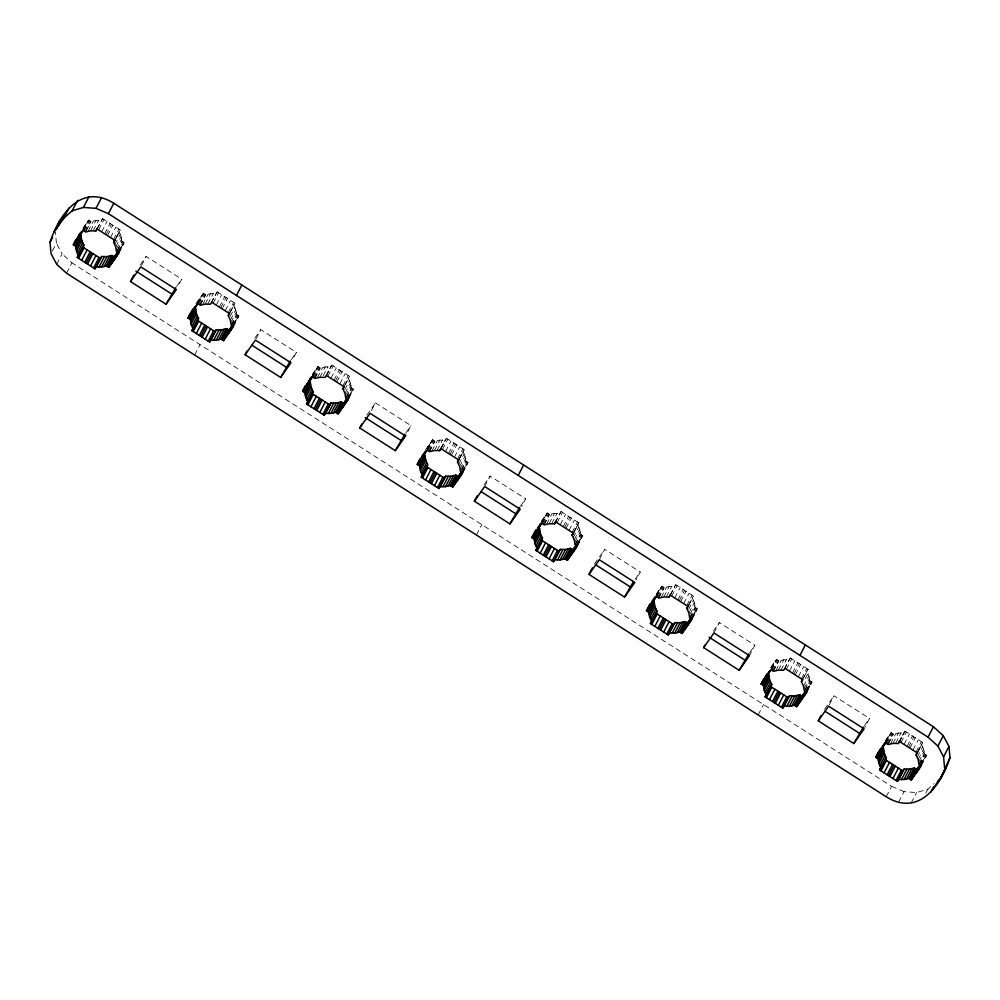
<?xml version="1.0" encoding="UTF-8"?>
<svg xmlns="http://www.w3.org/2000/svg" width="1000" height="1000" viewBox="0 0 1000 1000"><rect width="100%" height="100%" fill="white"/><g stroke="black" fill="none" stroke-linecap="round" stroke-linejoin="round"><path stroke-width="0.75" stroke-dasharray="5 3.75" d="M52.375 250.975L56.425 243.162L55.4 231.962M56.688 264.312L62.088 253.9L56.425 243.162M83.15 228.675L84.5 226.075M83.513 228.837L86.213 223.625M82.525 231.6L87.925 221.188M83.312 230.487L88.7 220.075L91.088 221.6L95.975 220.463L101.237 220.55L102.575 218.65L120.35 230L114.738 240.712M83.675 230.725L89.075 220.312M84.5 231.25L89.9 220.837M85.312 231.775L90.712 221.363M86.363 230.712L91.088 221.6M88.062 231.287L93.462 220.875M66.575 273.238L71.975 262.825L62.088 253.9M90.575 230.875L95.975 220.463M93.188 230.763L98.575 220.35M97.188 228.713L101.912 219.6M96.975 229.363L102.575 218.65M98.562 229.95L103.963 219.537M101.625 231.9L107.025 221.488M104.675 233.85L110.075 223.438M106.062 234.737L111.463 224.325M107.45 235.625L112.85 225.212M110.5 237.575L115.9 227.162M113.562 239.525L118.963 229.112M116.312 237.113L120.35 230M114.95 240.062L119.675 230.95M114.825 244.587L120.213 234.175L119.012 231.9M115.7 246.925L121.1 236.513L120.213 234.175M116.263 249.3L121.65 238.888L121.1 236.513M117.137 250.362L121.862 241.262L121.65 238.888M117.513 250.6L122.238 241.5M117.65 252.425L123.05 242.013M119.725 250.238L121.75 246.325M118.475 252.95L123.875 242.537M118.737 253L123.462 243.888M118.85 253.188L124.237 242.775L121.862 241.262M141.463 265.575L146.188 256.462L181.725 279.15L177.675 286.962M197 303L198.35 300.4M197.775 301.887L199.125 299.288M198.15 302.05L200.85 296.85M197.162 304.825L202.562 294.4M197.938 303.712L203.337 293.3L205.712 294.812L210.613 293.675L215.875 293.775L217.213 291.875L234.975 303.212L229.375 313.925M198.312 303.95L203.713 293.538M199.125 304.475L204.525 294.05M199.95 304.988L205.35 294.575M200.312 305.225L205.712 294.812M202.7 304.513L208.1 294.1M205.212 304.088L210.613 293.675M207.812 303.988L213.212 293.575M211.15 302.887L216.088 293.475M211.137 303.238L217.213 291.875M213.2 303.163L218.6 292.75M216.25 305.125L221.65 294.7M219.312 307.075L224.7 296.663M194.65 355.025L200.037 344.613M220.7 307.962L226.088 297.538M222.087 308.837L227.475 298.425M225.138 310.788L230.538 300.375M228.188 312.75L233.588 302.325M229.587 313.275L234.312 304.163M230.125 316.5L234.85 307.387L233.637 305.125L234.975 303.212M230.338 320.138L235.738 309.725L234.85 307.387M230.888 322.512L236.287 312.1L235.738 309.725M231.1 324.888L236.5 314.475L236.287 312.1M231.475 325.125L236.863 314.713M232.288 325.65L237.688 315.238M234.363 323.45L236.375 319.55M233.1 326.175L238.5 315.763M233.375 326.213L238.1 317.1M233.475 326.413L238.875 316L236.5 314.475M256.087 338.787L260.812 329.675L296.35 352.375L292.3 360.188M312.413 375.112L313.762 372.512M312.775 375.275L315.475 370.062M311.788 378.038L317.188 367.625M312.575 376.925L317.975 366.512L320.35 368.038L325.238 366.9L330.5 366.987L331.838 365.087L349.613 376.438L343.537 387.8M312.938 377.163L318.337 366.75M313.762 377.688L319.163 367.275M314.575 378.212L319.975 367.8M314.95 378.45L320.35 368.038M317.337 377.725L322.725 367.312M319.837 377.312L325.238 366.9M323.125 375.9L327.837 366.788M325.988 375.8L330.712 366.688M325.775 376.45L331.637 365.387M326.438 375.5L331.838 365.087M327.825 376.388L333.225 365.975M330.887 378.338L336.287 367.925M333.938 380.288L339.338 369.875M335.325 381.175L340.725 370.763M336.712 382.062L342.113 371.65M339.775 384.012L345.163 373.6M342.825 385.962L348.225 375.55M344.225 386.15L348.488 378.038M344.762 389.725L349.475 380.613L348.275 378.338L349.613 376.438M344.963 393.363L350.363 382.95L349.475 380.613M345.525 395.737L350.913 385.325L350.363 382.95M346.4 396.8L351.125 387.688L350.913 385.325M346.1 398.35L351.5 387.925M346.925 398.862L352.312 388.45M348.988 396.662L351.012 392.762M347.738 399.387L353.137 388.975M348.675 398.137L352.725 390.325M348.787 398.325L353.5 389.212L351.125 387.688M371.4 410.7L375.45 402.9L410.988 425.588L405.588 436M427.05 448.325L428.4 445.725M427.413 448.488L430.112 443.288M426.425 451.25L431.825 440.838M427.2 450.15L432.6 439.738L434.975 441.25L439.875 440.112L445.138 440.213L446.475 438.3L464.237 449.65L458.837 460.062M427.575 450.387L432.975 439.975M428.387 450.9L433.787 440.487M429.212 451.425L434.613 441.012M429.588 451.662L434.975 441.25M431.962 450.95L437.362 440.538M434.475 450.525L439.875 440.112M437.075 450.425L442.475 440.012M440.625 449.025L445.35 439.913M441.087 448.363L445.8 439.263M440.863 449.012L446.475 438.3M442.463 449.6L447.863 439.188M445.513 451.562L450.913 441.138M448.575 453.512L453.963 443.1M449.963 454.387L455.363 443.975M451.35 455.275L456.75 444.862M454.4 457.225L459.8 446.812M457.45 459.188L462.85 448.762M458.862 459.363L463.113 451.262M458.638 460.363L464.038 449.95M458.713 464.237L464.113 453.825L462.9 451.55L464.237 449.65M459.6 466.575L465 456.163L464.113 453.825M460.15 468.95L465.55 458.537L465 456.163M461.037 470.025L465.763 460.913L465.55 458.537M461.413 470.262L466.125 461.15M461.55 472.088L466.95 461.675M462.362 472.612L467.762 462.2M462.638 472.65L467.362 463.537M462.738 472.85L468.137 462.425L465.763 460.913M484.675 486.525L490.075 476.112L525.612 498.812L521.562 506.625M476.388 534.987L481.788 524.575M541.675 521.55L543.025 518.95M542.038 521.712L544.738 516.5M541.062 524.475L546.45 514.062M541.838 523.362L547.238 512.95L549.612 514.475L554.5 513.337L559.775 513.425L561.1 511.525L578.875 522.875L573.263 533.587M542.212 523.6L547.6 513.188M543.025 524.125L548.425 513.713M543.837 524.65L549.237 514.237M544.212 524.888L549.612 514.475M546.6 524.163L551.987 513.75M549.1 523.75L554.5 513.337M551.712 523.638L557.112 513.225M555.037 522.888L560.438 512.475M555.5 522.238L561.1 511.525M557.1 522.825L562.487 512.413M560.15 524.775L565.55 514.362M563.2 526.725L568.6 516.312M564.587 527.612L569.987 517.2M565.975 528.5L571.375 518.088M569.038 530.45L574.425 520.037M572.087 532.4L577.487 521.987M573.488 532.587L578.875 522.875M572.812 534.237L578.2 523.825M573.35 537.463L578.75 527.05L577.537 524.775M574.237 539.8L579.625 529.388L578.75 527.05M574.788 542.175L580.188 531.763L579.625 529.388M575 544.55L580.388 534.125L580.188 531.763M575.363 544.788L580.763 534.362M576.188 545.3L581.575 534.888M577.212 544.25L578.562 541.638M578.25 543.1L580.275 539.2M577 545.825L582.4 535.413M577.263 545.875L581.987 536.763M577.375 546.062L582.775 535.65L580.388 534.125M599.312 559.75L604.712 549.338L640.25 572.025L636.2 579.837M656.312 594.763L657.663 592.163M656.675 594.925L659.375 589.725M655.688 597.688L661.087 587.275M656.462 596.587L661.862 586.175L664.237 587.688L669.137 586.55L674.4 586.65L675.738 584.738L693.5 596.087L687.9 606.8M656.838 596.825L662.237 586.413M657.663 597.337L663.05 586.925M658.475 597.863L663.875 587.45M658.85 598.1L664.237 587.688M661.225 597.388L666.625 586.975M663.737 596.962L669.137 586.55M666.338 596.862L671.737 586.45M670.35 594.8L675.075 585.688M670.125 595.45L675.738 584.738M671.725 596.038L677.125 585.625M674.775 597.987L680.175 587.575M677.837 599.95L683.238 589.525M679.225 600.825L684.625 590.413M680.612 601.712L686.012 591.3M683.662 603.663L689.062 593.25M686.712 605.612L692.113 595.2M688.325 605.5L692.837 597.038M688.65 609.375L693.375 600.262L692.175 597.987L693.5 596.087M688.863 613.013L694.262 602.6L693.375 600.262M690.088 614.087L694.812 604.975L694.262 602.6M689.625 617.762L695.025 607.35L694.812 604.975M690 618L695.4 607.587M690.812 618.525L696.213 608.112M692.887 616.325L694.912 612.425M691.637 619.05L697.025 608.625M691.9 619.087L696.625 609.975M692 619.288L697.4 608.862L695.025 607.35M713.95 632.962L719.338 622.55L754.875 645.25L749.475 655.662M770.938 667.987L772.288 665.387M771.3 668.15L774 662.938M771 669.613L775.713 660.5M771.1 669.8L776.5 659.388L778.875 660.913L783.763 659.775L789.038 659.862L790.362 657.962L808.138 669.312L802.075 680.675M771.475 670.037L776.875 659.625M772.288 670.562L777.688 660.15M773.1 671.087L778.5 660.675M773.475 671.325L778.875 660.913M775.863 670.6L781.263 660.188M778.375 670.188L783.763 659.775M780.975 670.075L786.375 659.663M758.138 714.95L763.525 704.538M784.312 668.975L789.237 659.562M784.3 669.325L790.362 657.962M786.363 669.262L791.75 658.85M789.412 671.213L794.812 660.8M792.463 673.162L797.862 662.75M793.85 674.05L799.25 663.637M795.238 674.938L800.638 664.525M798.3 676.888L803.7 666.475M801.35 678.838L806.75 668.425M802.288 680.025L807.013 670.913M805.312 678.688L808.012 673.487L806.8 671.213L808.138 669.312M803.5 686.237L808.888 675.825L808.012 673.487M804.05 688.612L809.45 678.188L808.888 675.825M804.938 689.675L809.65 680.562L809.45 678.188M804.625 691.213L810.025 680.8M805.45 691.737L810.85 681.325M807.513 689.538L809.538 685.638M806.263 692.262L811.663 681.85M807.2 691.012L811.25 683.2M806.637 692.5L812.038 682.087L809.65 680.562M829.25 704.875L833.975 695.775L869.513 718.462L864.788 727.575M885.575 741.2L886.925 738.6M885.938 741.363L888.637 736.162M884.95 744.125L890.35 733.713M885.738 743.025L891.125 732.613L893.512 734.125L898.4 732.987L903.662 733.088L905 731.175L922.763 742.525L917.375 752.938M886.1 743.263L891.5 732.85M886.925 743.775L892.312 733.363M887.738 744.3L893.138 733.888M888.787 743.238L893.512 734.125M890.487 743.825L895.888 733.413M893 743.4L898.4 732.987M895.6 743.3L901 732.887M898.475 743.2L903.875 732.788M898.938 742.55L904.788 731.475M899.6 741.587L905 731.175M900.987 742.475L906.388 732.062M904.05 744.425L909.438 734.013M907.1 746.375L912.5 735.962M908.487 747.262L913.888 736.85M909.875 748.15L915.275 737.738M886.2 796.75L891.6 786.338L71.975 262.825M912.925 750.1L918.325 739.688M915.987 752.05L921.375 741.637M917.588 751.938L921.637 744.137M917.163 753.238L922.562 742.825M917.237 757.113L922.638 746.7L921.438 744.425L922.763 742.525M918.125 759.45L923.525 749.038L922.638 746.7M918.675 761.825L924.075 751.413L923.525 749.038M898.612 802.062L904.013 791.65L916.575 792.562L927.825 789.2L934.212 783.6M918.888 764.2L924.287 753.787L924.075 751.413M919.262 764.438L924.663 754.025M920.075 764.963L925.475 754.55M920.9 765.475L926.287 755.062M921.162 765.525L925.888 756.413M921.263 765.713L926.663 755.3L924.287 753.787M911.175 802.975L916.575 792.562M925.8 793.112L927.825 789.2M82.938 228.287L88.7 220.075M119.25 249.875L124.237 242.775M140.175 265.012L146.188 256.462M176.575 286.488L181.725 279.15M195.863 303.95L203.337 293.3M233.113 324.2L238.875 316M254.812 338.225L260.812 329.675M291.2 359.7L296.35 352.375M312.2 374.725L317.975 366.512M348.525 396.312L353.5 389.212M366.863 415.112L375.45 402.9M405.838 432.925L410.988 425.588M425.125 450.387L432.6 439.738M463.15 469.538L468.137 462.425M484.075 484.663L490.075 476.112M520.462 506.138L525.612 498.812M541.462 521.163L547.238 512.95M577.788 542.75L582.775 535.65M594.412 564L604.712 549.338M635.1 579.362L640.25 572.025M656.1 594.388L661.862 586.175M692.412 615.975L697.4 608.862M713.337 631.1L719.338 622.55M749.725 652.575L754.875 645.25M770.738 667.6L776.5 659.388M806.263 690.3L812.038 682.087M824.538 709.212L833.975 695.775M864.362 725.8L869.513 718.462M885.362 740.825L891.125 732.613M921.675 762.412L926.663 755.3M891.6 786.338L904.013 791.65"/><path stroke-width="1.5" d="M50 242.375C59.225 214.363 81.137 182.825 113.8 203.25L933.425 726.762L943.312 735.688L948.975 746.425L950 757.625C940.775 785.638 918.863 817.175 886.2 796.75L66.575 273.238L56.688 264.312L51.025 253.575L50 242.375L52.7 237.162M56.9 228.075L59.4 221.6M940.6 778.4L950 757.625M55.512 229.875L60.912 219.462M58.837 225.15L64.237 214.737M62.15 220.425L67.55 210.012M54.013 232.013L63.663 218.275L69.062 207.862M63.663 218.275L72.175 210.8L77.575 200.387M72.175 210.8L83.425 207.438L88.825 197.025M113.075 261.4L118.475 250.987L114.262 256.975L111.888 255.463L106.487 265.875L101.6 267.013L96.337 266.913L95 268.825L77.237 257.475L78.562 255.575L76.475 250.963L75.713 246.213L73.338 244.7L76.037 239.488M74.112 243.588L76.137 239.675M73.713 244.938L77.075 238.425M75.825 241.137L79.875 233.337M77.537 238.7L80.913 232.2M78.325 237.587L81.025 232.387M74.525 245.45L79.925 235.037M80.812 234.037L82.837 230.138M75.338 245.975L80.738 235.562M75.713 246.213L81.112 235.8L79.1 234.525M83.425 207.438L95.988 208.35L101.388 197.938M75.925 248.588L81.325 238.175L81.112 235.8M76.475 250.963L81.875 240.55L81.325 238.175M77.362 253.3L82.762 242.887L81.875 240.55M77.237 257.475L82.837 246.762M77.9 256.525L83.963 245.162L82.762 242.887M78.625 258.363L84.012 247.95M73.338 244.7L83.312 230.487L85.688 232.013L90.575 230.875L95.85 230.963L97.4 228.062M81.675 260.312L87.075 249.9M944.6 768.037L943.575 756.838L937.913 746.1L928.025 737.175L108.4 213.663L113.8 203.25M84.725 262.262L90.125 251.85M86.112 263.15L91.512 252.738M87.5 264.037L92.9 253.625M90.562 265.988L95.95 255.575M93.612 267.938L99.012 257.525M95 268.825L101.062 257.45M96.125 267.213L101.737 256.5L107 256.6L111.888 255.463M99 267.113L104.4 256.7M106.487 265.875L108.875 267.387L118.85 253.188L116.463 251.675L115.7 246.925L113.612 242.312L114.963 239.713M113.825 242.013L115.175 239.412M101.6 267.013L107 256.6M104.113 266.588L109.513 256.175M106.862 266.112L112.263 255.7M107.688 266.637L113.075 256.225M108.5 267.15L113.9 256.737M108.875 267.387L115.05 255.875M111.363 263.837L116.762 253.425M113.863 260.287L118.575 251.175M114.637 259.175L118.688 251.375M116.35 256.737L118.375 252.838M130.488 281.537L140.787 266.875L176.325 289.575L166.025 304.225L130.488 281.537L133.863 275.025M166.025 304.225L175.712 287.712M221.125 339.087L223.5 340.613L228.9 330.2L226.525 328.675L221.125 339.087L216.238 340.225L210.963 340.138L209.638 342.038L191.863 330.688L193.2 328.787L191.112 324.175L190.35 319.438L187.963 317.913L189.988 314.012M188.75 316.8L192.125 310.3M188.337 318.15L193.062 309.037M190.463 314.363L193.162 309.15M192.175 311.925L194.875 306.712M192.95 310.812L194.975 306.913M189.15 318.675L195.087 307.1M195.45 307.262L197.475 303.35M189.975 319.2L195.375 308.788M190.35 319.438L195.738 309.025L194.55 308.263M190.55 321.812L195.95 311.388L195.738 309.025M191.112 324.175L196.5 313.762L195.95 311.388M191.988 326.512L197.387 316.1L196.5 313.762M191.863 330.688L197.475 319.975M192.537 329.738L198.388 318.675M193.2 328.787L198.6 318.375L197.387 316.1M193.25 331.575L198.65 321.163M196.3 333.525L201.7 323.113M199.363 335.475L204.762 325.062M200.75 336.362L206.15 325.95M202.138 337.25L207.537 326.838M205.188 339.2L210.588 328.787M208.25 341.15L213.637 330.737M209.638 342.038L215.238 331.325M210.3 341.087L216.363 329.725L221.625 329.812L226.525 328.675M236.475 295.462L241.863 285.05M213.625 340.337L219.025 329.925M223.5 340.613L233.475 326.413L231.1 324.888L230.338 320.138L228.25 315.538L229.8 312.638M216.238 340.225L221.625 329.812M218.738 339.812L224.137 329.4M221.5 339.325L226.9 328.913M222.312 339.85L227.712 329.438M223.125 340.375L228.525 329.963M224.288 339.5L229.675 329.087M226 337.062L231.388 326.65L228.9 330.2M227.712 334.613L232.438 325.513M228.487 333.512L232.537 325.7M229.262 332.4L232.638 325.887M230.987 329.963L233.012 326.05M245.125 354.75L255.413 340.087L290.95 362.788L280.663 377.45L245.125 354.75L247.15 350.85M280.663 377.45L290.35 360.925M325.6 413.35L330.863 413.45L335.763 412.312L338.137 413.825L343.537 403.413L341.15 401.9L336.262 403.038L331 402.938L324.263 415.262L306.5 403.913L307.825 402.013L305.738 397.4L304.975 392.65L302.6 391.138L305.3 385.925M303.375 390.025L305.4 386.112M302.975 391.375L307.013 383.562M306.8 385.138L310.85 377.325M307.587 384.025L310.963 377.525M303.788 391.887L311.062 377.713M310.075 380.475L312.1 376.575M304.6 392.413L310 382M304.975 392.65L310.375 382.238L308.363 380.95M305.188 395.025L310.587 384.613L310.375 382.238M305.738 397.4L311.137 386.987L310.587 384.613M306.625 399.738L312.025 389.325L311.137 386.987M306.5 403.913L312.1 393.2M307.162 402.962L312.562 392.55M307.625 402.3L313.225 391.6L312.025 389.325M307.887 404.8L313.288 394.387M310.938 406.75L316.337 396.337M313.988 408.7L319.387 398.288M315.375 409.588L320.775 399.175M316.762 410.475L322.163 400.05M319.825 412.425L325.225 402.013M322.875 414.375L328.275 403.963M324.263 415.262L329.875 404.55M324.925 414.312L330.788 403.237M328.263 413.55L333.663 403.137M338.137 413.825L348.113 399.625L345.725 398.113L344.963 393.363L342.875 388.75L344.438 385.85M330.863 413.45L336.262 403.038M333.375 413.025L338.775 402.612M335.763 412.312L341.15 401.9M336.125 412.55L341.525 402.137M336.95 413.075L342.337 402.663M337.762 413.587L343.162 403.175M338.913 412.725L344.312 402.312M340.625 410.275L346.025 399.862L343.537 403.413M342.337 407.837L347.062 398.725M343.125 406.725L347.175 398.913M345.613 403.175L348.312 397.975M347.325 400.737L348.675 398.137M359.75 427.975L370.05 413.312L405.588 436L395.288 450.662L359.75 427.975L361.775 424.062M395.288 450.662L404.975 434.15M450.387 485.525L452.762 487.05L458.162 476.637L455.788 475.112L450.387 485.525L445.5 486.662L440.225 486.575L438.9 488.475L421.125 477.125L422.463 475.225L420.375 470.613L419.613 465.875L417.225 464.35L419.925 459.137M418.013 463.237L420.037 459.338M417.6 464.588L423.1 454.288M421.438 458.363L424.137 453.15M422.212 457.25L424.913 452.038M418.425 465.112L425.025 452.238M424.712 453.7L426.062 451.1M419.237 465.637L424.637 455.213M419.613 465.875L425 455.45L423.812 454.7M419.812 468.237L425.213 457.825L425 455.45M420.375 470.613L425.763 460.2L425.213 457.825M421.25 472.95L426.65 462.537L425.763 460.2M421.8 475.825L427.188 465.763L421.337 476.825M422.25 475.525L427.863 464.812L426.65 462.537M422.512 478.013L427.912 467.6M417.225 464.35L427.2 450.15L429.588 451.662L434.475 450.525L439.738 450.625L441.087 448.013M425.575 479.963L430.962 469.55M428.625 481.912L434.025 471.5M430.012 482.8L435.412 472.388M431.4 483.688L436.8 473.275M434.45 485.637L439.85 475.225M437.512 487.587L442.9 477.175M438.9 488.475L445.625 476.163L450.9 476.25L455.788 475.112M439.1 488.175L444.963 477.113M440.025 486.875L445.625 476.163M442.887 486.775L448.288 476.362M452.762 487.05L462.738 472.85L460.363 471.325L459.6 466.575L457.512 461.975L459.062 459.062M445.5 486.662L450.9 476.25M448.013 486.25L453.4 475.838M450.763 485.763L456.163 475.35M451.575 486.287L456.975 475.875M452.4 486.812L457.788 476.4M453.55 485.938L458.938 475.525M455.262 483.5L460.662 473.088L458.162 476.637M456.975 481.05L461.7 471.95M457.75 479.95L461.8 472.137M458.537 478.837L462.575 471.025M460.25 476.4L462.275 472.488M474.387 501.188L484.675 486.525L520.212 509.225L509.925 523.888L474.387 501.188L477.088 495.988M518.212 475.425L523.612 465.012M509.925 523.888L519.612 507.362M565.025 558.75L567.4 560.262L572.8 549.85L570.413 548.337L565.025 558.75L560.125 559.888L554.862 559.788L553.525 561.7L535.763 550.35L537.1 548.45L535 543.837L534.237 539.087L531.862 537.575L535.237 531.062M532.638 536.462L536.013 529.95M532.238 537.8L536.287 530M534.35 534.012L536.375 530.112M536.075 531.575L540.225 523.962M537.625 529.362L540.325 524.15M533.05 538.325L538.45 527.913M539.338 526.912L541.362 523.013M533.875 538.85L539.263 528.438M534.237 539.087L539.637 528.675L537.638 527.388M534.45 541.462L539.85 531.05L539.637 528.675M535 543.837L540.4 533.425L539.85 531.05M535.887 546.175L541.287 535.763L540.4 533.425M535.763 550.35L541.825 538.987M536.888 548.737L542.487 538.025L541.287 535.763M537.15 551.237L542.55 540.812M531.862 537.575L541.838 523.362L544.212 524.888L549.1 523.75L554.375 523.837L555.925 520.938M540.2 553.188L545.6 542.775M543.25 555.138L548.65 544.725M544.637 556.025L550.037 545.612M546.038 556.9L551.425 546.487M549.087 558.862L554.487 548.438M552.137 560.812L557.537 550.4M553.525 561.7L559.587 550.325M554.65 560.087L560.262 549.375L565.525 549.475L570.413 548.337M557.525 559.987L562.925 549.575M567.4 560.262L577.375 546.062L575 544.55L574.237 539.8L572.137 535.188L573.488 532.587M572.35 534.888L573.7 532.288M560.125 559.888L565.525 549.475M562.638 559.462L568.038 549.05M565.388 558.987L570.788 548.575M566.213 559.513L571.613 549.1M567.025 560.025L572.425 549.612M568.175 559.163L573.575 548.75M569.888 556.712L575.288 546.3L572.8 549.85M571.6 554.275L576.325 545.163M572.388 553.162L576.438 545.35M573.162 552.05L576.538 545.55M574.875 549.612L576.9 545.712M589.012 574.412L599.312 559.75L634.85 582.438L624.55 597.1L589.012 574.412L592.388 567.9M624.55 597.1L633.387 581.8M679.65 631.962L682.025 633.488L687.425 623.075L685.05 621.55L679.65 631.962L674.762 633.1L669.5 633.013L668.162 634.913L650.387 623.562L651.725 621.663L649.638 617.05L648.875 612.312L646.5 610.788L649.862 604.275M647.275 609.675L649.975 604.475M646.862 611.025L650.913 603.212L648.988 607.238M650.7 604.8L654.075 598.288M651.475 603.688L654.85 597.175M647.688 611.55L654.963 597.375M653.975 600.138L656 596.225M648.5 612.075L653.9 601.65M648.875 612.312L654.275 601.888L652.262 600.612M649.087 614.675L654.475 604.263L654.275 601.888M649.638 617.05L655.037 606.638L654.475 604.263M650.525 619.388L655.913 608.975L655.037 606.638M650.387 623.562L656 612.85M651.062 622.612L657.125 611.25L655.913 608.975M651.775 624.45L657.175 614.038M646.5 610.788L656.462 596.587L658.85 598.1L663.737 596.962L669 597.062L670.562 594.163M654.837 626.4L660.225 615.988M657.887 628.35L663.288 617.938M659.275 629.237L664.675 618.825M660.662 630.125L666.062 619.712M663.713 632.075L669.112 621.663M666.775 634.025L672.175 623.612M668.162 634.913L673.763 624.2M668.825 633.962L674.887 622.6L680.163 622.688L685.05 621.55M672.163 633.212L677.55 622.8M682.025 633.488L692 619.288L689.625 617.762L688.863 613.013L686.775 608.4L688.787 604.85M674.762 633.1L680.163 622.688M677.275 632.688L682.663 622.275M680.025 632.2L685.425 621.788M680.837 632.725L686.237 622.312M681.663 633.25L687.062 622.837M682.812 632.375L688.213 621.962M684.525 629.938L689.925 619.525M686.237 627.487L691.637 617.075L687.425 623.075M687.013 626.388L691.737 617.275M687.8 625.275L691.175 618.763M689.513 622.837L691.538 618.925M703.65 647.625L713.95 632.962L749.475 655.662L739.188 670.325L703.65 647.625L705 645.025M739.188 670.325L748.875 653.8M794.287 705.188L796.663 706.7L802.062 696.287L799.688 694.775L794.287 705.188L789.388 706.325L784.125 706.225L782.788 708.125L765.025 696.787L766.363 694.875L764.262 690.275L763.5 685.525L761.125 684L763.15 680.1M761.9 682.9L763.925 678.988M761.5 684.237L766.225 675.138M763.625 680.45L766.988 673.95M765.337 678.012L767.362 674.112M766.112 676.9L768.138 673M762.312 684.762L768.913 671.888M768.612 673.35L769.95 670.75M763.138 685.288L768.525 674.875M763.5 685.525L768.9 675.113L767.712 674.35M763.713 687.9L769.112 677.487L768.9 675.113M764.262 690.275L769.663 679.862L769.112 677.487M765.15 692.613L770.55 682.2L769.663 679.862M765.025 696.787L770.625 686.075M765.688 695.837L771.55 684.762M766.363 694.875L771.75 684.463L770.55 682.2M766.413 697.675L771.812 687.25M769.463 699.625L774.862 689.212M772.525 701.575L777.913 691.162M773.913 702.463L779.3 692.038M775.3 703.337L780.688 692.925M799.963 655.387L805.35 644.975M778.35 705.3L783.75 694.875M781.4 707.25L786.8 696.838M782.788 708.125L788.4 697.425M783.462 707.175L789.525 695.812L794.788 695.913L799.688 694.775M786.787 706.425L792.188 696.012M796.663 706.7L806.637 692.5L804.262 690.975L803.5 686.237L801.4 681.625L802.75 679.025M789.388 706.325L794.788 695.913M791.9 705.9L797.3 695.487M794.65 705.425L800.05 695.013M795.475 705.95L800.875 695.525M796.287 706.462L801.688 696.05M797.438 705.6L802.837 695.175M799.15 703.15L804.55 692.738L802.062 696.287M800.875 700.713L805.588 691.6M801.65 699.6L805.7 691.787M804.137 696.05L806.162 692.15M805.863 693.612L807.2 691.012M818.275 720.85L828.575 706.188L864.112 728.875L853.812 743.538L818.275 720.85L820.975 715.638M853.812 743.538L863.5 727.025M908.913 778.4L911.3 779.925L916.688 769.513L914.312 767.987L908.913 778.4L904.025 779.538L898.763 779.45L897.425 781.35L879.65 770L880.987 768.1L878.9 763.487L878.138 758.737L875.763 757.225L878.462 752.013M876.538 756.112L879.912 749.613M876.125 757.463L880.85 748.35M879.963 751.237L881.988 747.325M880.75 750.125L883.438 744.912M876.95 757.987L884.9 742.5M883.238 746.575L885.263 742.663M877.763 758.5L883.162 748.088M878.138 758.737L883.538 748.325L882.35 747.575M878.35 761.112L883.737 750.7L883.538 748.325M878.9 763.487L884.3 753.075L883.737 750.7M879.788 765.825L885.175 755.413L884.3 753.075M879.65 770L886.388 757.688L885.175 755.413M879.862 769.7L885.725 758.637M880.788 768.4L886.388 757.688M881.038 770.888L886.438 760.475M875.763 757.225L885.738 743.025L888.112 744.538L893 743.4L898.263 743.5L899.613 740.888M884.1 772.837L889.5 762.425M887.15 774.788L892.55 764.375M888.538 775.675L893.938 765.263M889.925 776.562L895.325 766.15M892.975 778.512L898.375 768.1M896.038 780.462L901.438 770.05M897.425 781.35L903.025 770.638M898.088 780.4L903.487 769.987M898.55 779.75L904.15 769.038L909.425 769.125L914.312 767.987M901.425 779.65L906.812 769.237M911.3 779.925L921.263 765.713L918.888 764.2L918.125 759.45L916.038 754.837L917.588 751.938M904.025 779.538L909.425 769.125M928.025 737.175L933.425 726.762M906.538 779.125L911.938 768.713M909.287 778.637L914.688 768.225M910.1 779.163L915.5 768.75M910.925 779.688L916.325 769.275M912.075 778.812L917.475 768.4M913.787 776.375L919.188 765.962L916.688 769.513M915.5 773.925L920.225 764.812M916.275 772.825L920.325 765.013M917.062 771.712L921.112 763.9M918.775 769.275L921.475 764.062M937.913 746.1L943.312 735.688M943.575 756.838L948.975 746.425M930.938 792.138L933.637 786.938M932.45 789.987L934.475 786.087M935.763 785.263L938.462 780.062M939.087 780.537L945.987 767.987M83.963 245.162L82.625 247.062L100.4 258.412L101.737 256.5M95.85 230.963L97.175 229.062L114.95 240.413L113.612 242.312M187.963 317.913L197.938 303.712L200.312 305.225L205.212 304.088L210.475 304.188L211.812 302.288L229.575 313.625L228.25 315.538M198.6 318.375L197.262 320.275L215.025 331.625L216.363 329.725M302.6 391.138L312.575 376.925L314.95 378.45L319.837 377.312L325.112 377.4L326.438 375.5L344.212 386.85L342.875 388.75M313.225 391.6L311.887 393.5L329.663 404.837L331 402.938M439.738 450.625L441.075 448.725L458.837 460.062L457.512 461.975M542.487 538.025L541.163 539.938L558.925 551.275L560.262 549.375M554.375 523.837L555.712 521.938L573.475 533.288L572.137 535.188M657.125 611.25L655.788 613.15L673.562 624.5L674.887 622.6M669 597.062L670.337 595.163L688.112 606.5L686.775 608.4M761.125 684L771.1 669.8L773.475 671.325L778.375 670.188L783.637 670.275L784.975 668.375L802.738 679.725L801.4 681.625M771.75 684.463L770.425 686.375L788.188 697.712L789.525 695.812M898.263 743.5L899.6 741.587L917.375 752.938L916.038 754.837M904.15 769.038L902.825 770.938L885.05 759.587M95.988 208.35L108.4 213.663M135.887 271.125L171.425 293.812M251.838 345.175L286.05 367.038M365.15 417.562L400.688 440.25M481.1 491.613L515.325 513.475M595.737 564.837L629.95 586.688M709.05 637.212L744.587 659.912M825 711.275L859.212 733.125M426.525 466.712L444.288 478.062"/></g></svg>
